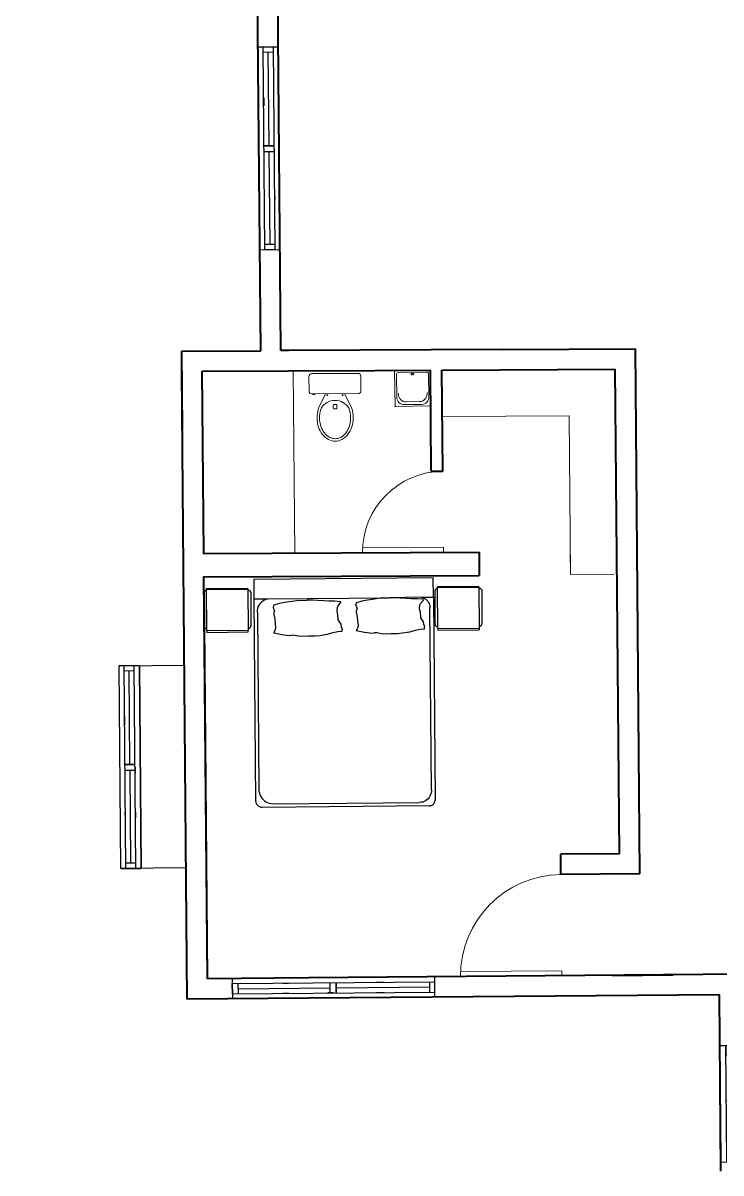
# Model space of a CAD drawing. Header units: centimetres. Extents: x 3413 to 9875, y 1 to 2456.
# Drawn here: x 7787 to 8476, y 398 to 1534 of the extents above; entities that cross this region are included whole.
import ezdxf

# ---------------------------------------------------------------- set-up
doc = ezdxf.new("R2010")
doc.units = ezdxf.units.CM
doc.layers.add('Edges', color=210, linetype='Continuous')
doc.layers.add('elevationn', color=240, linetype='Continuous')
for name, color, linetype, lineweight in [('furniture', 63, 'Continuous', 20), ('JO_ DOOR LINE', 50, 'Continuous', 18), ('JO_ELEVATION LINE', 3, 'Continuous', 20), ('wall', 4, 'Continuous', 40)]:
    doc.layers.add(name, color=color, linetype=linetype, lineweight=lineweight)

# ---------------------------------------------------------------- blocks, each defined once
blk = doc.blocks.new('kingbed pl-flat-1')
at = {"layer": 'Edges'}
for p, q in [((-158.6, -5.6), (-128.2, 17.1)), ((-131.7, 17.6), (-158.3, -2.3)), ((-131.4, 17.8), (-131.7, 17.6)), ((-131.1, 17.9), (-131.4, 17.8)), ((-130.8, 18), (-131.1, 17.9)), ((-130.5, 18.1), (-130.8, 18)), ((-130.2, 18.1), (-130.5, 18.1)), ((-129.8, 18.1), (-130.2, 18.1)), ((-129.5, 18), (-129.8, 18.1)), ((-129.2, 17.9), (-129.5, 18)), ((-128.9, 17.8), (-129.2, 17.9)), ((-128.7, 17.6), (-128.9, 17.8)), ((-128.7, 17.6), (-128.4, 17.4)), ((-128.2, 17.1), (-128.4, 17.4)), ((-128.4, 17.4), (-128.2, 17.1)), ((-128.2, 17.1), (-127.5, 17.7)), ((-128.2, 17.1), (-128.2, 17.1)), ((-127.5, 17.7), (-126.7, 18.2)), ((-127.5, 17.7), (-103.1, -15)), ((-126.7, 18.2), (-102.3, -14.5)), ((-160, -6.6), (-161.4, -7.7)), ((-161.4, -7.7), (-136.9, -40.3)), ((-160, -6.6), (-158.6, -5.6)), ((-160, -6.6), (-135.6, -39.3)), ((-159.2, -3.7), (-159.1, -3.4)), ((-159.2, -4), (-159.2, -3.7)), ((-159.2, -4.3), (-159.2, -4)), ((-159.1, -4.5), (-159.2, -4.3)), ((-159.1, -3.4), (-159, -3.2)), ((-159.1, -4.8), (-159.1, -4.5)), ((-158.9, -5.1), (-159.1, -4.8)), ((-159, -3.2), (-158.9, -2.9)), ((-158.9, -2.9), (-158.8, -2.7)), ((-158.8, -5.3), (-158.9, -5.1)), ((-158.8, -2.7), (-158.6, -2.5)), ((-158.8, -5.3), (-158.6, -5.6)), ((-158.6, -2.5), (-158.3, -2.3)), ((-103.8, -15.6), (-134.2, -38.3)), ((-103.8, -19.1), (-130.3, -38.8)), ((-107.1, -25.7), (-91.5, -14.1)), ((-103.1, -15), (-103.8, -15.6)), ((-103.8, -15.6), (-103.4, -16.1)), ((-103.7, -18.9), (-103.8, -19.1)), ((-103.5, -18.6), (-103.7, -18.9)), ((-103.4, -18.4), (-103.5, -18.6)), ((-103.4, -16.1), (-103.3, -16.3)), ((-103.3, -18.1), (-103.4, -18.4)), ((-103.3, -16.3), (-103.2, -16.6)), ((-103.2, -17.6), (-103.3, -17.9)), ((-103.3, -17.9), (-103.3, -18.1)), ((-103.2, -16.6), (-103.2, -16.9)), ((-103.2, -16.9), (-103.2, -17.1)), ((-103.2, -17.1), (-103.2, -17.4)), ((-103.2, -17.4), (-103.2, -17.6)), ((-103.1, -15), (-102.3, -14.5)), ((-91.5, -14.1), (14.4, -155.9)), ((-267.3, -145.4), (-107.1, -25.7)), ((-112.8, -34.3), (-111.2, -33.7)), ((-111.2, -33.7), (-109.4, -33.4)), ((-109.4, -33.4), (-107.7, -33.3)), ((-107.7, -33.3), (-105.9, -33.4)), ((-107.1, -25.7), (-99.1, -36.5)), ((-105.9, -33.4), (-104.2, -33.7)), ((-104.2, -33.7), (-102.5, -34.3)), ((-115.9, -36.1), (-256.2, -140.8)), ((-136.9, -40.3), (-135.6, -39.3)), ((-134.2, -38.3), (-135.6, -39.3)), ((-134.2, -38.3), (-133.9, -38.5)), ((-133.9, -38.5), (-133.7, -38.8)), ((-133.7, -38.8), (-133.4, -39)), ((-133.4, -39), (-133, -39.2)), ((-133, -39.2), (-132.7, -39.3)), ((-132.7, -39.3), (-132.3, -39.4)), ((-132.3, -39.4), (-132, -39.4)), ((-132, -39.4), (-131.6, -39.4)), ((-131.6, -39.4), (-131.3, -39.3)), ((-131.3, -39.3), (-130.9, -39.2)), ((-130.9, -39.2), (-130.6, -39)), ((-130.6, -39), (-130.3, -38.8)), ((-115.9, -36.1), (-114.5, -35.1)), ((-114.5, -35.1), (-112.8, -34.3)), ((-101.2, -45.2), (-103, -45.9)), ((-102.5, -34.3), (-101, -35)), ((-100.8, -45.2), (-101.2, -45.2)), ((-101, -35), (-99.6, -36)), ((-96.3, -48.4), (-100.8, -45.2)), ((-99.6, -36), (-99.1, -36.5)), ((-99.1, -36.5), (-27.3, -132.6)), ((-111.2, -53.9), (-114.5, -56.8)), ((-107.9, -50.2), (-111.2, -53.9)), ((-107.9, -50.2), (-105.4, -49.3)), ((-104, -47.6), (-105.4, -49.3)), ((-103, -45.9), (-104, -47.6)), ((-92.2, -52.4), (-96.3, -48.4)), ((-87.3, -57.3), (-92.2, -52.4)), ((-122.7, -61.3), (-123.2, -61.4)), ((-119.7, -68.8), (-123.2, -61.4)), ((-119.3, -60.4), (-122.7, -61.3)), ((-117.9, -59.8), (-119.3, -60.4)), ((-114.5, -56.8), (-117.9, -59.8)), ((-81.9, -62.7), (-87.3, -57.3)), ((-81.9, -62.7), (-77.4, -68.3)), ((-117.1, -73.4), (-119.7, -68.8)), ((-117.1, -73.4), (-114.2, -76.9)), ((-112.7, -79.1), (-114.2, -76.9)), ((-110, -84.6), (-112.7, -79.1)), ((-75.5, -71.1), (-77.4, -68.3)), ((-73.6, -73.5), (-75.5, -71.1)), ((-71.3, -77.2), (-73.6, -73.5)), ((-67.9, -82.4), (-71.3, -77.2)), ((-105.1, -90.9), (-110, -84.6)), ((-65.4, -86.5), (-67.9, -82.4)), ((-61.8, -91.3), (-65.4, -86.5)), ((-101.6, -95.8), (-105.1, -90.9)), ((-98, -99.7), (-101.6, -95.8)), ((-93, -104.5), (-98, -99.7)), ((-74.6, -104.9), (-70.9, -101.7)), ((-70.9, -101.7), (-68.6, -99)), ((-68.6, -99), (-65.3, -97)), ((-65.3, -97), (-63.7, -96.7)), ((-63.7, -96.7), (-59.9, -96.7)), ((-59, -96.1), (-61.8, -91.3)), ((-59, -96.1), (-59.9, -96.7)), ((-88.4, -108.2), (-93, -104.5)), ((-84.6, -111.5), (-88.4, -108.2)), ((-81.8, -114.8), (-84.6, -111.5)), ((-78.6, -111.7), (-80.2, -113.6)), ((-79, -111.9), (-78.5, -111.5)), ((-78.6, -111.7), (-78.5, -111.5)), ((-78.5, -111.5), (-76.5, -109.6)), ((-76.5, -109.6), (-74.9, -105.2)), ((-74.9, -105.2), (-74.6, -104.9)), ((-74.9, -105.2), (-74.8, -105.1)), ((-74.8, -105.1), (-74.6, -104.9)), ((-53.9, -111.9), (-55.2, -113.6)), ((-52.9, -110.2), (-53.9, -111.9)), ((-51.1, -109.5), (-52.9, -110.2)), ((-50.7, -109.5), (-51.1, -109.5)), ((-46.2, -112.8), (-50.7, -109.5)), ((-42.1, -116.8), (-46.2, -112.8)), ((-81.8, -114.8), (-80.2, -113.6)), ((-69.2, -124.8), (-72.6, -125.6)), ((-67.8, -124.1), (-69.2, -124.8)), ((-64.4, -121.1), (-67.8, -124.1)), ((-61.1, -118.2), (-64.4, -121.1)), ((-57.8, -114.5), (-61.1, -118.2)), ((-57.8, -114.5), (-55.2, -113.6)), ((-37.2, -121.6), (-42.1, -116.8)), ((-31.8, -127), (-37.2, -121.6)), ((-72.6, -125.6), (-73, -125.7)), ((-69.6, -133.1), (-73, -125.7)), ((-66.9, -137.7), (-69.6, -133.1)), ((-31.8, -127), (-27.3, -132.6)), ((-25.4, -135.4), (-27.3, -132.6)), ((-7.9, -158.4), (-27.3, -132.6)), ((-23.5, -137.8), (-25.4, -135.4)), ((-269.3, -147.9), (-268.9, -147.2)), ((-268.9, -147.2), (-268.5, -146.5)), ((-268.5, -146.5), (-267.9, -145.9)), ((-267.9, -145.9), (-267.3, -145.4)), ((-260.8, -146.5), (-261.4, -148.3)), ((-259.9, -144.9), (-260.8, -146.5)), ((-258.9, -143.4), (-259.9, -144.9)), ((-257.6, -142), (-258.9, -143.4)), ((-256.2, -140.8), (-257.6, -142)), ((-66.9, -137.7), (-64.1, -141.2)), ((-62.6, -143.4), (-64.1, -141.2)), ((-59.9, -148.9), (-62.6, -143.4)), ((-21.2, -141.5), (-23.5, -137.8)), ((-17.8, -146.7), (-21.2, -141.5)), ((-15.3, -150.8), (-17.8, -146.7)), ((-269.8, -150.2), (-269.7, -149.4)), ((-269.7, -151), (-269.8, -150.2)), ((-269.7, -149.4), (-269.5, -148.6)), ((-269.6, -151.7), (-269.7, -151)), ((-269.3, -152.5), (-269.6, -151.7)), ((-269.5, -148.6), (-269.3, -147.9)), ((-269, -153.2), (-269.3, -152.5)), ((-268.6, -153.9), (-269, -153.2)), ((-169.8, -286), (-268.6, -153.9)), ((-261.8, -150), (-262, -151.9)), ((-262, -151.9), (-261.9, -153.7)), ((-261.9, -153.7), (-261.6, -155.4)), ((-261.4, -148.3), (-261.8, -150)), ((-261.6, -155.4), (-261.1, -157.2)), ((-261.1, -157.2), (-260.3, -158.8)), ((-260.3, -158.8), (-259.3, -160.3)), ((-55, -155.2), (-59.9, -148.9)), ((-51.5, -160.1), (-55, -155.2)), ((-11.7, -155.7), (-15.3, -150.8)), ((-8.9, -160.4), (-11.7, -155.7)), ((-7.9, -158.4), (-7.9, -158.6)), ((-7.9, -158.4), (-1.2, -167.5)), ((-7.9, -158.6), (-7.5, -159.9)), ((-1.2, -167.5), (14.4, -155.9)), ((-259.3, -160.3), (-172.6, -276.4)), ((-1.2, -167.5), (-161.5, -287.2)), ((-47.9, -164), (-51.5, -160.1)), ((-42.9, -168.8), (-47.9, -164)), ((-38.3, -172.5), (-42.9, -168.8)), ((-26.4, -174), (-24.8, -169.5)), ((-24.8, -169.5), (-24.5, -169.2)), ((-24.8, -169.5), (-24.7, -169.4)), ((-24.7, -169.4), (-24.5, -169.2)), ((-24.5, -169.2), (-20.8, -166)), ((-22.1, -188.3), (8.3, -165.6)), ((-21.9, -185), (4.8, -165.1)), ((-20.8, -166), (-18.5, -163.3)), ((-18.5, -163.3), (-15.2, -161.3)), ((-15.2, -161.3), (-13.6, -161)), ((-13.6, -161), (-9.8, -161.1)), ((-10.5, -170), (-11.6, -170.9)), ((-9.6, -168.9), (-10.5, -170)), ((-8.9, -160.4), (-9.8, -161.1)), ((-8.8, -167.8), (-9.6, -168.9)), ((-8.1, -166.6), (-8.8, -167.8)), ((-7.6, -165.3), (-8.1, -166.6)), ((-7.3, -163.9), (-7.6, -165.3)), ((-7.5, -159.9), (-7.2, -161.2)), ((-7.2, -162.6), (-7.3, -163.9)), ((-7.2, -161.2), (-7.2, -162.6)), ((5.1, -164.9), (4.8, -165.1)), ((5.3, -164.8), (5.1, -164.9)), ((5.7, -164.7), (5.3, -164.8)), ((6, -164.6), (5.7, -164.7)), ((6.3, -164.6), (6, -164.6)), ((6.6, -164.6), (6.3, -164.6)), ((7, -164.7), (6.6, -164.6)), ((7.3, -164.8), (7, -164.7)), ((7.6, -164.9), (7.3, -164.8)), ((7.8, -165.1), (7.6, -164.9)), ((7.8, -165.1), (8.1, -165.3)), ((8.1, -165.3), (8.3, -165.6)), ((8.3, -165.6), (8.1, -165.3)), ((8.3, -165.6), (9, -165.1)), ((8.3, -165.6), (8.3, -165.6)), ((9.7, -164.5), (9, -165.1)), ((9, -165.1), (33.4, -197.7)), ((9.7, -164.5), (34.1, -197.2)), ((-155.7, -278.5), (-11.6, -170.9)), ((-34.5, -175.8), (-38.3, -172.5)), ((-31.7, -179.1), (-34.5, -175.8)), ((-31.7, -179.1), (-30.1, -177.9)), ((-28.5, -176), (-30.1, -177.9)), ((-28.9, -176.3), (-28.4, -175.8)), ((-28.5, -176), (-28.4, -175.8)), ((-28.4, -175.8), (-26.4, -174)), ((-23.5, -189.3), (-24.9, -190.4)), ((-24.9, -190.4), (-0.5, -223.1)), ((-23.5, -189.3), (-22.1, -188.3)), ((-23.5, -189.3), (0.9, -222)), ((-22.7, -186.1), (-22.6, -185.9)), ((-22.7, -186.4), (-22.7, -186.1)), ((-22.7, -186.7), (-22.7, -186.4)), ((-22.7, -187), (-22.7, -186.7)), ((-22.7, -187.3), (-22.7, -187)), ((-22.6, -187.5), (-22.7, -187.3)), ((-22.6, -185.9), (-22.4, -185.6)), ((-22.5, -187.8), (-22.6, -187.5)), ((-22.3, -188), (-22.5, -187.8)), ((-22.4, -185.6), (-22.3, -185.4)), ((-22.3, -185.4), (-22.1, -185.2)), ((-22.3, -188), (-22.1, -188.3)), ((-22.1, -185.2), (-21.9, -185)), ((32.7, -198.3), (2.3, -221)), ((32.7, -201.8), (6.2, -221.5)), ((33.4, -197.7), (32.7, -198.3)), ((32.7, -198.3), (33.1, -198.8)), ((32.8, -201.6), (32.7, -201.8)), ((32.9, -201.3), (32.8, -201.6)), ((33.1, -201.1), (32.9, -201.3)), ((33.1, -198.8), (33.2, -199.1)), ((33.2, -200.9), (33.1, -201.1)), ((33.2, -199.1), (33.2, -199.3)), ((33.2, -199.3), (33.3, -199.6)), ((33.3, -200.3), (33.2, -200.6)), ((33.2, -200.6), (33.2, -200.9)), ((33.3, -199.6), (33.3, -199.8)), ((33.3, -199.8), (33.3, -200.1)), ((33.3, -200.1), (33.3, -200.3)), ((33.4, -197.7), (34.1, -197.2)), ((0.9, -222), (-0.5, -223.1)), ((2.3, -221), (0.9, -222)), ((2.3, -221), (2.5, -221.3)), ((2.5, -221.3), (2.8, -221.5)), ((2.8, -221.5), (3.1, -221.7)), ((3.1, -221.7), (3.4, -221.9)), ((3.4, -221.9), (3.8, -222)), ((3.8, -222), (4.1, -222.1)), ((4.1, -222.1), (4.5, -222.1)), ((4.5, -222.1), (4.9, -222.1)), ((4.9, -222.1), (5.2, -222)), ((5.2, -222), (5.6, -221.9)), ((5.6, -221.9), (5.9, -221.7)), ((5.9, -221.7), (6.2, -221.5)), ((-171.6, -277.6), (-172.6, -276.4)), ((-170.5, -278.6), (-171.6, -277.6)), ((-169.2, -279.5), (-170.5, -278.6)), ((-167.8, -280.1), (-169.2, -279.5)), ((-166.3, -280.6), (-167.8, -280.1)), ((-164.7, -281), (-166.3, -280.6)), ((-163.1, -281), (-164.7, -281)), ((-161.6, -280.9), (-163.1, -281)), ((-160, -280.6), (-161.6, -280.9)), ((-158.5, -280.1), (-160, -280.6)), ((-157, -279.4), (-158.5, -280.1)), ((-155.7, -278.5), (-157, -279.4)), ((-169.8, -286), (-169.3, -286.6)), ((-169.3, -286.6), (-168.7, -287.1)), ((-168.7, -287.1), (-168.1, -287.6)), ((-168.1, -287.6), (-167.4, -287.9)), ((-167.4, -287.9), (-166.7, -288.2)), ((-166.7, -288.2), (-165.9, -288.4)), ((-165.9, -288.4), (-165.1, -288.4)), ((-165.1, -288.4), (-164.4, -288.4)), ((-164.4, -288.4), (-163.6, -288.2)), ((-163.6, -288.2), (-162.9, -288)), ((-162.9, -288), (-162.2, -287.7)), ((-162.2, -287.7), (-161.5, -287.2))]:
    blk.add_line(p, q, dxfattribs=at)
blk = doc.blocks.new('window_100-flat-3-flat-1')
at = {"layer": 'JO_ DOOR LINE', "lineweight": 30}
for p, q in [((-261.3, 8628.8), (-273.2, 8644.9)), ((-430.5, 8521.2), (-270.2, 8640.9)), ((-424.5, 8513.2), (-264.3, 8632.8)), ((-345.2, 8578.6), (-271.3, 8633.9)), ((-268.3, 8629.9), (-274.3, 8637.9)), ((-264.3, 8632.8), (-270.2, 8640.9)), ((-310.3, 8610.9), (-316.5, 8606.3)), ((-310.6, 8598.3), (-304.3, 8602.9)), ((-423, 8520.5), (-350, 8575)), ((-347, 8571), (-353, 8579.1)), ((-348.2, 8582.6), (-348.2, 8582.6)), ((-348.2, 8582.6), (-342.3, 8574.6)), ((-342.3, 8574.6), (-348.2, 8582.6)), ((-344.4, 8573), (-349.1, 8569.5)), ((-342.3, 8574.6), (-342.3, 8574.6)), ((-390.4, 8551.1), (-386, 8554.4)), ((-380, 8546.4), (-384.4, 8543.1)), ((-433.5, 8525.2), (-421.5, 8509.2)), ((-424.5, 8513.2), (-430.5, 8521.2)), ((-426, 8524.5), (-420, 8516.5))]:
    blk.add_line(p, q, dxfattribs=at)
at = {"layer": 'JO_ELEVATION LINE'}
for p, q in [((-273.2, 8644.9), (-433.5, 8525.2)), ((-421.5, 8509.2), (-261.3, 8628.8))]:
    blk.add_line(p, q, dxfattribs=at)
blk = doc.blocks.new('xibet6-flat-1')
at = {"layer": 'furniture'}
for p, q in [((-25.3, 27.2), (-41.8, 15)), ((-19.5, 26.4), (19.5, -26.4)), ((-42.6, 9.2), (-3.5, -43.5)), ((-41.3, -28.9), (-39.7, -31.1)), ((-37.9, -24.7), (-41, -27)), ((-34.7, -29.1), (-37.8, -31.4)), ((-36, -25), (-34.4, -27.2)), ((18.7, -32.1), (2.2, -44.3))]:
    blk.add_line(p, q, dxfattribs=at)
for points in [[(-40.3, 6.1), (-40.9, 5.6), (-41.9, 7), (-41.9, 7.3), (-41.9, 7.7), (-42.1, 7.9), (-42.7, 8.7), (-42.4, 9)], [(-52.7, -10.2), (-31.2, -6.1)], [(-25, -47.5), (-14.9, -28.1)]]:
    blk.add_lwpolyline(points, dxfattribs=at)
for points in [[(-52.7, -10.2, 0.010294), (-54, -10.6, 0.077224), (-65.8, -16.8, 0.077224)], [(-50.7, -13.3, 0.018244), (-52.9, -14, 0.077224), (-63.7, -19.7, 0.077224)], [(-65.8, -16.8, 0.077224), (-75.1, -26.3, 0.087), (-80.3, -36.9, 0.105687), (-81.1, -48.3, 0.124183), (-77.3, -57.4, 0.124183), (-69.8, -63.5, 0.105687), (-58.6, -66.1, 0.087), (-47, -64.3, 0.077224), (-35.2, -58.1, 0.077224), (-25.8, -48.6, 0.010294), (-25, -47.5, 0.105687)], [(-63.7, -19.7, 0.077224), (-72.3, -28.4, 0.087), (-76.9, -37.9, 0.105687), (-77.5, -47.8, 0.124183), (-74.5, -55.2, 0.124183), (-68.3, -60.3, 0.105687), (-58.6, -62.6, 0.087), (-48.1, -60.9, 0.077224), (-37.3, -55.2, 0.077224), (-28.7, -46.5, 0.018244), (-27.5, -44.7, 0.018244)]]:
    blk.add_lwpolyline(points, format="xyb", dxfattribs=at)
for centre in [(-31.2, -9.5), (-18.2, -27.1)]:
    blk.add_circle(centre, 0.547, dxfattribs=at)
for centre, radius, start, end in [((-22.8, 23.9), 4.1, 36.567, 126.567), ((-39.3, 11.7), 4.1, 126.567, 216.567), ((-49.4, -36.6), 23.3, 339.5515, 93.3598), ((-40.2, -28.1), 1.37, 126.567, 216.567), ((-38.6, -30.3), 1.37, 216.567, 306.567), ((-37.1, -25.8), 1.37, 36.567, 126.567), ((-35.5, -28), 1.37, 306.567, 36.567), ((16.3, -28.8), 4.1, 306.567, 36.567), ((-0.2, -41), 4.1, 216.567, 306.567)]:
    blk.add_arc(centre, radius, start, end, dxfattribs=at)
blk = doc.blocks.new('M_BATH_TOIL_3D BATH_P-flat-1')
at = {"layer": 'furniture'}
blk.add_lwpolyline([(29.9, -39.4), (0, 0), (-39.4, -29.9), (-9.5, -69.3)], close=True, dxfattribs=at)
for points in [[(24.3, -40.6, 0.414214), (24.8, -36.8), (1.2, -5.6, 0.414214), (-2.6, -5.1), (-27.8, -24.2, 0.414214), (-29.7, -38.5), (-15.2, -57.7, 0.414214), (-0.9, -59.6)], [(12.2, -24.3), (12.3, -24.1, 0.100067), (12.3, -23.5, 0.057853), (12.1, -22.8), (11.6, -22.2), (11.1, -21.6, 0.057853), (10.6, -21.2, 0.100067), (10, -21), (9.7, -21.1), (9.6, -21.4, 0.100067), (9.6, -22, 0.057853), (9.8, -22.6), (10.3, -23.3), (10.8, -23.9, 0.057853), (11.3, -24.2, 0.100067), (11.9, -24.4)]]:
    blk.add_lwpolyline(points, format="xyb", close=True, dxfattribs=at)
blk.add_lwpolyline([(-21.6, -22.6), (-23, -23.7, 0.414214), (-25.1, -38.5), (-13.9, -53.2, 0.414214), (0.9, -55.2), (2.3, -54.1)], format="xyb", dxfattribs=at)
for p in [(-39.4, -29.9), (29.9, -39.4), (-9.5, -69.3)]:
    blk.add_point(p, dxfattribs=at)
blk = doc.blocks.new('window_100-flat-2-flat-1')
at = {"layer": 'JO_ DOOR LINE', "lineweight": 30}
for p, q in [((-301.33, 8598.92), (-313.3, 8614.94)), ((-390.42, 8551.09), (-310.3, 8610.94)), ((-387.43, 8547.09), (-307.31, 8606.93)), ((-310.3, 8610.94), (-316.54, 8606.28)), ((-316.54, 8606.28), (-310.56, 8598.27)), ((-304.32, 8602.93), (-310.3, 8610.94)), ((-384.44, 8543.08), (-304.32, 8602.93)), ((-310.56, 8598.27), (-304.32, 8602.93)), ((-347.01, 8571.04), (-352.99, 8579.05)), ((-348.24, 8582.6), (-348.24, 8582.6)), ((-348.24, 8582.6), (-342.25, 8574.59)), ((-342.25, 8574.59), (-348.24, 8582.6)), ((-342.25, 8574.59), (-342.25, 8574.59)), ((-344.38, 8573), (-349.13, 8569.45)), ((-393.41, 8555.1), (-381.44, 8539.08)), ((-390.42, 8551.09), (-385.97, 8554.42)), ((-384.44, 8543.08), (-390.42, 8551.09)), ((-385.97, 8554.42), (-379.98, 8546.41)), ((-379.98, 8546.41), (-384.44, 8543.08))]:
    blk.add_line(p, q, dxfattribs=at)
at = {"layer": 'JO_ELEVATION LINE'}
for p, q in [((-313.3, 8614.94), (-393.41, 8555.1)), ((-381.44, 8539.08), (-301.33, 8598.92))]:
    blk.add_line(p, q, dxfattribs=at)

msp = doc.modelspace()

# ---------------------------------------------------------------- linework, layer by layer
at = {"layer": 'elevationn'}
for p, q in [((7946.586, 899.325), (7882.168, 898.77)), ((7883.892, 698.777), (7882.168, 898.77)), ((7902.167, 898.942), (7903.891, 698.95)), ((7948.31, 699.332), (7883.892, 698.777))]:
    msp.add_line(p, q, dxfattribs=at)
at = {"layer": 'furniture'}
for p, q in [((8055.634, 1010.324), (8054.08, 1190.62)), ((8201.309, 1145.094), (8326.477, 1145.753)), ((8327.827, 989.06), (8326.477, 1145.753)), ((8202.416, 1016.197), (8122.419, 1015.511)), ((8202.459, 1011.197), (8122.462, 1010.511)), ((8202.459, 1011.197), (8202.416, 1016.197)), ((8327.488, 1012.058), (8327.629, 1012.059)), ((8327.488, 1012.058), (8327.686, 989.059)), ((8327.686, 989.059), (8370.826, 989.431)), ((8319.198, 597.883), (8219.202, 597.021)), ((8319.241, 592.883), (8219.245, 592.021)), ((8319.198, 597.883), (8319.241, 592.883))]:
    msp.add_line(p, q, dxfattribs=at)
for centre, radius, start, end in [((8202.459, 1011.197), 80, 90.491168, 180.491168), ((8319.241, 592.883), 100, 90.493779, 180.493779)]:
    msp.add_arc(centre, radius, start, end, dxfattribs=at)
at = {"layer": 'wall'}
for p, q in [((8021.91, 1210.149), (8016.214, 1871.087)), ((8041.91, 1210.255), (8038.549, 1600.218)), ((8041.048, 1310.251), (8041.115, 1310.252)), ((7943.911, 1209.738), (8021.91, 1210.149)), ((7944.577, 1132.409), (7943.911, 1209.738)), ((8049.83, 1210.296), (8041.909, 1210.333)), ((8260.342, 1211.406), (8049.83, 1210.296)), ((8260.408, 1211.406), (8391.907, 1212.099)), ((8391.907, 1212.099), (8391.974, 1212.1)), ((8396.376, 693.625), (8391.907, 1212.099)), ((8396.376, 693.551), (8391.907, 1212.099)), ((7949.427, 569.695), (7944.084, 1189.672)), ((7964.083, 1189.844), (8134.477, 1190.742)), ((7965.634, 1009.85), (7964.083, 1189.844)), ((8042.083, 1190.182), (8042.083, 1190.255)), ((8134.477, 1190.742), (8189.412, 1191.032)), ((8190.274, 1091.095), (8189.412, 1191.032)), ((8200.912, 1191.092), (8372.08, 1191.994)), ((8201.773, 1091.194), (8200.912, 1191.092)), ((8376.205, 713.378), (8372.08, 1191.994)), ((7964.557, 1099.845), (7964.859, 1099.847)), ((8190.273, 1091.146), (8201.773, 1091.246)), ((7965.032, 1009.847), (8237.491, 1011.283)), ((8237.491, 1011.283), (8237.69, 988.283)), ((7965.153, 986.847), (8237.69, 988.283)), ((7969.254, 589.866), (7965.833, 986.851)), ((7969.254, 589.866), (7966.238, 939.853)), ((8376.205, 713.378), (8318.207, 712.878)), ((8318.379, 692.879), (8318.207, 712.878)), ((8396.376, 693.551), (8318.379, 692.879)), ((8069.25, 590.728), (7969.254, 589.866)), ((8497.801, 594.422), (8069.25, 590.728)), ((8369.239, 593.314), (8429.237, 593.831)), ((8069.423, 570.729), (7949.427, 569.695)), ((8474.974, 574.224), (8069.423, 570.729)), ((8476.428, 399.797), (8474.924, 574.224))]:
    msp.add_line(p, q, dxfattribs=at)

# ---------------------------------------------------------------- block references
at = {"layer": 'furniture', "xscale": 0.713702133502057, "yscale": 0.713702133502057, "zscale": 0.713702133502057, "rotation": 53.73494987029701}
msp.add_blockref('M_BATH_TOIL_3D BATH_P-flat-1', (8154.028, 1190.334), dxfattribs=at)
at = {"layer": 'wall'}
for name, p, rotation in [('window_100-flat-3-flat-1', (15151.312, -3383.494), 53.73494987029701), ('kingbed pl-flat-1', (8058.084, 1066.741), 53.73494987029701), ('window_100-flat-3-flat-1', (15013.836, -3994.545), 53.73494987029701), ('window_100-flat-3-flat-1', (3300.517, -6540.098), 323.7350711519218)]:
    msp.add_blockref(name, p, dxfattribs=dict(at, rotation=rotation))
at = {"layer": 'wall', "rotation": 53.73494987029701}
for name, p, xscale, yscale, zscale in [('xibet6-flat-1', (8095.152, 1187.629), 0.6942455554238853, 0.6942455554238853, 0.6942455554238853), ('window_100-flat-2-flat-1', (16646.262, -5025.584), 1.145728332859844, 1.145728332859844, 1.145728332859844)]:
    msp.add_blockref(name, p, dxfattribs=dict(at, xscale=xscale, yscale=yscale, zscale=zscale))

doc.saveas('drawing.dxf')
